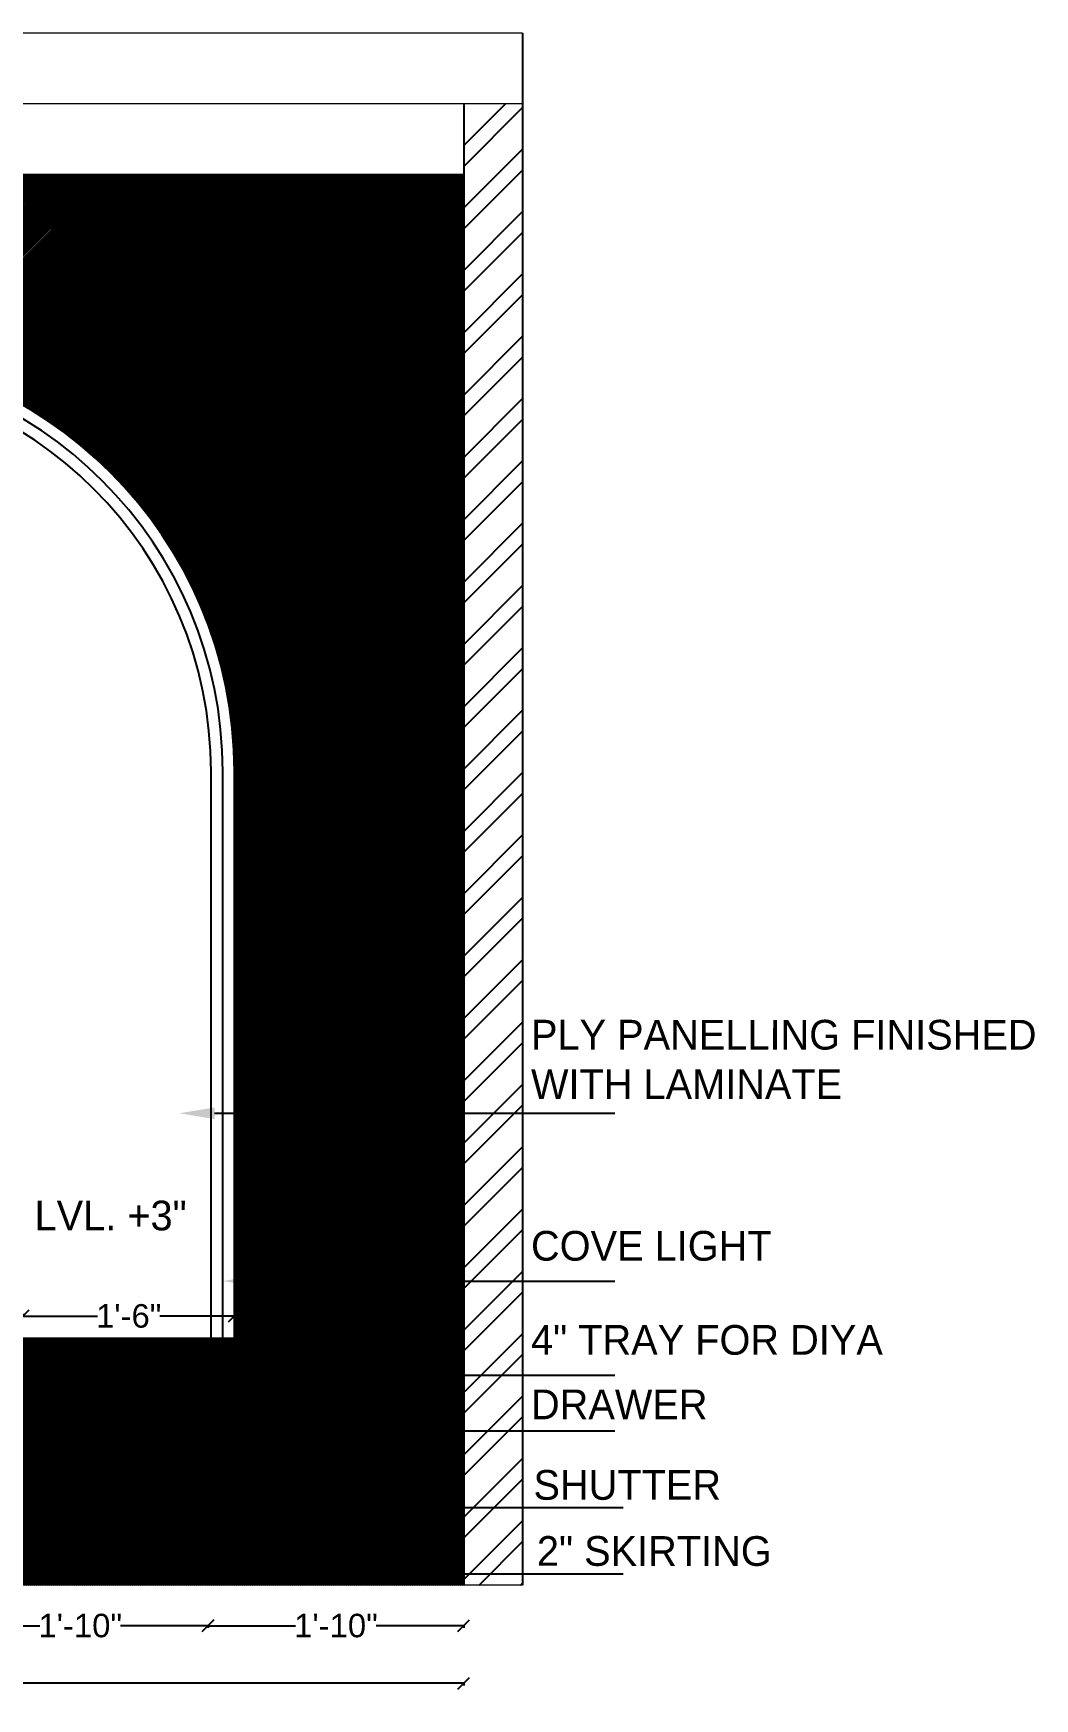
# Model space of a CAD drawing. Header units: inches. Extents: x 213 to 17763, y -4830 to 1802.
# Drawn here: x 13356.1 to 13441.3, y -2320.5 to -2178.8 of the extents above; entities that cross this region are included whole.
import ezdxf
from ezdxf import colors
from ezdxf.entities.mleader import LeaderData, LeaderLine
from ezdxf.math import Vec2, Vec3

# ---------------------------------------------------------------- set-up
doc = ezdxf.new("R2010")
doc.units = ezdxf.units.IN
doc.header["$MEASUREMENT"] = 0
doc.layers.add('IEL-HATCH-002', color=7, linetype='Continuous')
doc.layers.add('ROD', color=7, linetype='Continuous', lineweight=9)
doc.layers.add('wall', color=3, linetype='Continuous', lineweight=70)
doc.styles.add('b.k', font='verdana.ttf')
doc.styles.add('HEMI', font='stylu.ttf')
doc.styles.get("Standard").update_dxf_attribs({"font": 'arial.ttf'})
doc.dimstyles.new('STANDARD$0', dxfattribs={"dimscale": 0, "dimtxt": 6, "dimasz": 3, "dimexe": 2, "dimexo": 2, "dimgap": 0, "dimtad": 0, "dimtih": 1, "dimtoh": 1, "dimdec": 1, "dimzin": 0, "dimdsep": 46, "dimlunit": 4, "dimtxsty": 'b.k', "dimcen": 2.5, "dimclrd": 256, "dimclre": 256, "dimclrt": 256, "dimadec": 0, "dimazin": 0, "dimtfac": 1, "dimtdec": 1, "dimtofl": 0, "dimtmove": 2, "dimatfit": 2, "dimfxl": 1, "dimfrac": 2, "dimtolj": 1, "dimtzin": 0, "dimlwd": 9, "dimlwe": 9, "dimarcsym": 0})

# ---------------------------------------------------------------- blocks, each defined once
blk = doc.blocks.new('_Oblique')
at = {"layer": 'wall', "color": 0, "lineweight": -2}
blk.add_line((-0.5, -0.5), (0.5, 0.5), dxfattribs=at)
blk = doc.blocks.new('*D1228')
at = {"color": 1, "lineweight": -2, "transparency": 16777216}
for p, q in [((13349.21, -2314.25), (13349.21, -2314.47)), ((13349.21, -2314.29), (13356.65, -2314.29)), ((13370.96, -2314.29), (13363.52, -2314.29)), ((13370.96, -2314.25), (13370.96, -2314.47))]:
    blk.add_line(p, q, dxfattribs=at)
at = {"layer": 'Defpoints', "color": 0, "transparency": 16777216}
for p in [(13370.96, -2299.83), (13349.21, -2301.08), (13370.96, -2314.29)]:
    blk.add_point(p, dxfattribs=at)
at = {"color": 1, "lineweight": -2, "transparency": 16777216, "rotation": 180}
blk.add_blockref('_Oblique', (13349.21, -2314.29), dxfattribs=at)
at = {"color": 1, "lineweight": -2, "transparency": 16777216}
blk.add_blockref('_Oblique', (13370.96, -2314.29), dxfattribs=at)
at = {"color": 1, "transparency": 16777216, "insert": (13360.09, -2314.29), "char_height": 2, "attachment_point": 5}
blk.add_mtext('\\A1;1\'-10"', dxfattribs=at)
blk = doc.blocks.new('*D1229')
at = {"color": 1, "lineweight": -2, "transparency": 16777216}
for p, q in [((13370.96, -2314.25), (13370.96, -2314.47)), ((13370.96, -2314.29), (13378.4, -2314.29)), ((13392.71, -2314.29), (13385.27, -2314.29)), ((13392.71, -2314.25), (13392.71, -2314.47))]:
    blk.add_line(p, q, dxfattribs=at)
at = {"layer": 'Defpoints', "color": 0, "transparency": 16777216}
for p in [(13392.71, -2301.08), (13370.96, -2308.83), (13392.71, -2314.29)]:
    blk.add_point(p, dxfattribs=at)
at = {"color": 1, "lineweight": -2, "transparency": 16777216, "rotation": 180}
blk.add_blockref('_Oblique', (13370.96, -2314.29), dxfattribs=at)
at = {"color": 1, "lineweight": -2, "transparency": 16777216}
blk.add_blockref('_Oblique', (13392.71, -2314.29), dxfattribs=at)
at = {"color": 1, "transparency": 16777216, "insert": (13381.84, -2314.29), "char_height": 2, "attachment_point": 5}
blk.add_mtext('\\A1;1\'-10"', dxfattribs=at)
blk = doc.blocks.new('*D1239')
at = {"color": 1, "lineweight": -2, "transparency": 16777216}
for p, q in [((13355.21, -2287.95), (13355.21, -2287.77)), ((13355.21, -2287.95), (13361.56, -2287.95)), ((13373.21, -2287.95), (13366.86, -2287.95)), ((13373.21, -2287.95), (13373.21, -2287.77))]:
    blk.add_line(p, q, dxfattribs=at)
at = {"layer": 'Defpoints', "color": 0, "transparency": 16777216}
for p in [(13355.21, -2287.95), (13373.21, -2287.95), (13373.21, -2287.95)]:
    blk.add_point(p, dxfattribs=at)
at = {"color": 1, "lineweight": -2, "transparency": 16777216, "rotation": 180}
blk.add_blockref('_Oblique', (13355.21, -2287.95), dxfattribs=at)
at = {"color": 1, "lineweight": -2, "transparency": 16777216}
blk.add_blockref('_Oblique', (13373.21, -2287.95), dxfattribs=at)
at = {"color": 1, "transparency": 16777216, "insert": (13364.21, -2287.95), "char_height": 2, "attachment_point": 5}
blk.add_mtext('\\A1;1\'-6"', dxfattribs=at)
blk = doc.blocks.new('*D1243')
at = {"color": 1, "lineweight": -2, "transparency": 16777216}
for p, q in [((13281.71, -2319.15), (13281.71, -2319.37)), ((13281.71, -2319.19), (13334.46, -2319.19)), ((13392.71, -2319.19), (13339.96, -2319.19)), ((13392.71, -2319.15), (13392.71, -2319.37))]:
    blk.add_line(p, q, dxfattribs=at)
at = {"layer": 'Defpoints', "color": 0, "transparency": 16777216}
for p in [(13281.71, -2310.83), (13392.71, -2310.83), (13392.71, -2319.19)]:
    blk.add_point(p, dxfattribs=at)
at = {"color": 1, "lineweight": -2, "transparency": 16777216, "rotation": 180}
blk.add_blockref('_Oblique', (13281.71, -2319.19), dxfattribs=at)
at = {"color": 1, "lineweight": -2, "transparency": 16777216}
blk.add_blockref('_Oblique', (13392.71, -2319.19), dxfattribs=at)
at = {"color": 1, "transparency": 16777216, "insert": (13337.21, -2319.19), "char_height": 2, "attachment_point": 5}
blk.add_mtext('\\A1;9\'-3"', dxfattribs=at)

msp = doc.modelspace()

# ---------------------------------------------------------------- hatches: boundary and pattern name
at = {"layer": 'IEL-HATCH-002', "true_color": 0x939598, "transparency": 33554687}
h = msp.add_hatch(dxfattribs=at)
h.set_pattern_fill('AR-CONC', color=252, scale=1000)
h.paths.add_polyline_path([(13397.71, -2178.83), (13272.71, -2178.83), (13272.71, -2184.83), (13397.71, -2184.83)])
at = {"layer": 'IEL-HATCH-002', "transparency": 33554687}
h = msp.add_hatch(dxfattribs=at)
h.set_pattern_fill('ANSI32', color=1, scale=10)
h.paths.add_polyline_path([(13281.71, -2184.83), (13272.71, -2184.83), (13272.71, -2310.83), (13281.71, -2310.83)])
h.paths.add_polyline_path([(13397.71, -2184.83), (13392.71, -2184.83), (13392.71, -2310.83), (13397.71, -2310.83)])
at = {"layer": 'IEL-HATCH-002', "true_color": 0xf3ece7, "transparency": 33554687}
h = msp.add_hatch(dxfattribs=at)
h.set_pattern_fill('ANSI31')
h.paths.add_polyline_path([(13392.71, -2190.83), (13281.71, -2190.83), (13281.71, -2289.83), (13301.21, -2289.83), (13301.21, -2241.64, -1), (13373.21, -2241.64), (13373.21, -2289.83), (13392.71, -2289.83)])
at = {"layer": 'IEL-HATCH-002', "true_color": 0x9d754d, "transparency": 33554687}
h = msp.add_hatch(dxfattribs=at)
h.set_pattern_fill('ANSI31', color=35)
h.paths.add_polyline_path([(13392.71, -2308.83), (13281.71, -2308.83), (13281.71, -2310.83), (13392.71, -2310.83)])
h.paths.add_polyline_path([(13392.71, -2289.83), (13281.71, -2289.83), (13281.71, -2290.83), (13392.71, -2290.83)])
h = msp.add_hatch(dxfattribs=at)
h.set_pattern_fill('ANSI31', color=35)
h.paths.add_polyline_path([(13303.46, -2290.83), (13281.71, -2290.83), (13281.71, -2308.83), (13303.46, -2308.83)])
h.paths.add_polyline_path([(13325.21, -2290.83), (13303.46, -2290.83), (13303.46, -2299.83), (13325.21, -2299.83)])
h.paths.add_polyline_path([(13325.21, -2299.83), (13303.46, -2299.83), (13303.46, -2308.83), (13325.21, -2308.83)])
h.paths.add_polyline_path([(13349.21, -2294.83), (13325.21, -2294.83), (13325.21, -2308.83), (13349.21, -2308.83)])
h.paths.add_polyline_path([(13349.21, -2290.83), (13325.21, -2290.83), (13325.21, -2294.83), (13349.21, -2294.83)])
h.paths.add_polyline_path([(13370.96, -2290.83), (13349.21, -2290.83), (13349.21, -2299.83), (13370.96, -2299.83)])
h.paths.add_polyline_path([(13370.96, -2299.83), (13349.21, -2299.83), (13349.21, -2308.83), (13370.96, -2308.83)])
h.paths.add_polyline_path([(13392.71, -2290.83), (13370.96, -2290.83), (13370.96, -2308.83), (13392.71, -2308.83)])

# ---------------------------------------------------------------- linework, layer by layer
for p, q in [((13397.71, -2178.83), (13397.71, -2310.83)), ((13392.71, -2184.83), (13392.71, -2310.83)), ((13370.96, -2308.83), (13370.96, -2290.83)), ((13349.21, -2299.83), (13370.96, -2299.83))]:
    msp.add_line(p, q)
msp.add_lwpolyline([(13373.21, -2289.83), (13373.21, -2241.64, 1), (13301.21, -2241.64), (13301.21, -2289.83)], format="xyb")
at = {"color": 2}
for points in [[(13372.21, -2289.83), (13372.21, -2241.64, 1), (13302.21, -2241.64), (13302.21, -2289.83)], [(13371.21, -2289.83), (13371.21, -2241.64, 1), (13303.21, -2241.64), (13303.21, -2289.83)]]:
    msp.add_lwpolyline(points, format="xyb", dxfattribs=at)
at = {"layer": 'ROD', "lineweight": 5}
for p, q in [((13397.71, -2178.83), (13272.71, -2178.83)), ((13397.71, -2184.83), (13272.71, -2184.83)), ((13392.71, -2190.83), (13281.71, -2190.83)), ((13392.71, -2289.83), (13281.71, -2289.83)), ((13392.71, -2290.83), (13281.71, -2290.83)), ((13392.71, -2308.83), (13281.71, -2308.83)), ((13397.71, -2310.83), (13272.71, -2310.83))]:
    msp.add_line(p, q, dxfattribs=at)

# ---------------------------------------------------------------- texts
at = {"color": 5, "lineweight": 15, "width": 43.2432, "attachment_point": 1, "rotation": 359.9906, "style": 'HEMI'}
for s, insert, char_height in [('PLY PANELLING FINISHED WITH LAMINATE', (13398.43, -2262.75), 2.5271), ('LVL. +3"', (13356.2, -2278.13), 2.527), ('COVE LIGHT', (13398.43, -2280.71), 2.527), ('4" TRAY FOR DIYA', (13398.43, -2288.71), 2.5271), ('DRAWER', (13398.43, -2294.2), 2.527), ('SHUTTER', (13398.64, -2301.05), 2.527), ('2" SKIRTING', (13398.93, -2306.67), 2.5271)]:
    msp.add_mtext(s, dxfattribs=dict(at, insert=insert, char_height=char_height))

# ---------------------------------------------------------------- dimensions: what is measured, and where the dimension line sits
for base, p1, p2, picture, middle in [((13373.21, -2287.95), (13355.21, -2287.95), (13373.21, -2287.95), '*D1239', (13364.21, -2287.95)), ((13370.96, -2314.29), (13349.21, -2301.08), (13370.96, -2299.83), '*D1228', (13360.09, -2314.29)), ((13392.71, -2314.29), (13370.96, -2308.83), (13392.71, -2301.08), '*D1229', (13381.84, -2314.29)), ((13392.71, -2319.19), (13281.71, -2310.83), (13392.71, -2310.83), '*D1243', (13337.21, -2319.19))]:
    dim = msp.add_linear_dim(base=base, p1=p1, p2=p2, dimstyle='STANDARD$0', override={"dimscale": 1, "dimtxt": 2, "dimasz": 1, "dimexe": 0.18, "dimexo": 0.0625, "dimgap": 0.09, "dimtih": 0, "dimtoh": 0, "dimdec": 0, "dimtxsty": 'Standard', "dimblk": 'Oblique', "dimcen": 0.09, "dimclrd": 1, "dimclre": 1, "dimclrt": 1, "dimtdec": 0, "dimtmove": 1, "dimatfit": 3, "dimldrblk": 'Oblique', "dimfxl": 0.03937, "dimfxlon": 1, "dimfrac": 0, "dimlwd": 65534, "dimlwe": 65534, "dimarcsym": 1})
    dim.commit()
    dim.dimension.update_dxf_attribs({"geometry": picture, "text_midpoint": middle})

# ---------------------------------------------------------------- leaders
at = {"color": 5}
ml = msp.add_multileader_mtext('Standard', dxfattribs=at)
ml.set_content('', color=5)
ml.set_leader_properties()
ml.build(insert=Vec2(0, 0))
ml.multileader.update_dxf_attribs({"text_right_attachment_type": 6, "dogleg_length": 0.36, "arrow_head_size": 3})
ctx = ml.context
ctx.base_point, ctx.char_height, ctx.arrow_head_size, ctx.landing_gap_size, ctx.plane_origin = Vec3(13405.55, -2270.7), 0.18, 3, 0.09, Vec3(13356.18, -2270.7)
ctx.right_attachment = 6
notes = []
notes.append((ctx, [(0, (1, 1, 0), (13405.19, -2270.7), (1, 0), 0.36, [(0, [(13368.51, -2270.7)], 0, [])])]))
ctx.mtext.insert, ctx.mtext.flow_direction = Vec3(13405.64, -2270.61), 5
ml = msp.add_multileader_mtext('Standard', dxfattribs=at)
ml.set_content('', color=5)
ml.set_leader_properties()
ml.build(insert=Vec2(0, 0))
ml.multileader.update_dxf_attribs({"text_right_attachment_type": 6, "dogleg_length": 0.36, "arrow_head_size": 3})
ctx = ml.context
ctx.base_point, ctx.char_height, ctx.arrow_head_size, ctx.landing_gap_size, ctx.plane_origin = Vec3(13405.55, -2284.97), 0.18, 3, 0.09, Vec3(13356.18, -2284.97)
ctx.right_attachment = 6
notes.append((ctx, [(0, (1, 1, 0), (13405.19, -2284.97), (1, 0), 0.36, [(0, [(13372.21, -2284.97)], 0, [])])]))
ctx.mtext.insert, ctx.mtext.flow_direction = Vec3(13405.64, -2284.88), 5
ml = msp.add_multileader_mtext('Standard', dxfattribs=at)
ml.set_content('', color=5)
ml.set_leader_properties()
ml.build(insert=Vec2(0, 0))
ml.multileader.update_dxf_attribs({"text_right_attachment_type": 6, "dogleg_length": 0.36, "arrow_head_size": 3})
ctx = ml.context
ctx.base_point, ctx.char_height, ctx.arrow_head_size, ctx.landing_gap_size, ctx.plane_origin = Vec3(13405.55, -2292.97), 0.18, 3, 0.09, Vec3(13356.18, -2292.97)
ctx.right_attachment = 6
notes.append((ctx, [(0, (1, 1, 0), (13405.19, -2292.97), (1, 0), 0.36, [(0, [(13337.39, -2292.97)], 0, [])])]))
ctx.mtext.insert, ctx.mtext.flow_direction = Vec3(13405.64, -2292.88), 5
ml = msp.add_multileader_mtext('Standard', dxfattribs=at)
ml.set_content('', color=5)
ml.set_leader_properties()
ml.build(insert=Vec2(0, 0))
ml.multileader.update_dxf_attribs({"text_right_attachment_type": 6, "dogleg_length": 0.36, "arrow_head_size": 3})
ctx = ml.context
ctx.base_point, ctx.char_height, ctx.arrow_head_size, ctx.landing_gap_size, ctx.plane_origin = Vec3(13405.55, -2297.72), 0.18, 3, 0.09, Vec3(13356.18, -2297.72)
ctx.right_attachment = 6
notes.append((ctx, [(0, (1, 1, 0), (13405.19, -2297.72), (1, 0), 0.36, [(0, [(13365.64, -2297.72)], 0, [])])]))
ctx.mtext.insert, ctx.mtext.flow_direction = Vec3(13405.64, -2297.63), 5
ml = msp.add_multileader_mtext('Standard', dxfattribs=at)
ml.set_content('', color=5)
ml.set_leader_properties()
ml.build(insert=Vec2(0, 0))
ml.multileader.update_dxf_attribs({"text_right_attachment_type": 6, "dogleg_length": 0.36, "arrow_head_size": 3})
ctx = ml.context
ctx.base_point, ctx.char_height, ctx.arrow_head_size, ctx.landing_gap_size, ctx.plane_origin = Vec3(13406.27, -2304.24), 0.18, 3, 0.09, Vec3(13356.9, -2304.24)
ctx.right_attachment = 6
notes.append((ctx, [(0, (1, 1, 0), (13405.91, -2304.24), (1, 0), 0.36, [(0, [(13372.93, -2304.24)], 0, [])])]))
ctx.mtext.insert, ctx.mtext.flow_direction = Vec3(13406.36, -2304.15), 5
ml = msp.add_multileader_mtext('Standard', dxfattribs=at)
ml.set_content('', color=5)
ml.set_leader_properties()
ml.build(insert=Vec2(0, 0))
ml.multileader.update_dxf_attribs({"text_right_attachment_type": 6, "dogleg_length": 0.36, "arrow_head_size": 3})
ctx = ml.context
ctx.base_point, ctx.char_height, ctx.arrow_head_size, ctx.landing_gap_size, ctx.plane_origin = Vec3(13406.27, -2309.89), 0.18, 3, 0.09, Vec3(13356.9, -2309.89)
ctx.right_attachment = 6
notes.append((ctx, [(0, (1, 1, 0), (13405.91, -2309.89), (1, 0), 0.36, [(0, [(13372.93, -2309.89)], 0, [])])]))
ctx.mtext.insert, ctx.mtext.flow_direction = Vec3(13406.36, -2309.8), 5
for ctx, leaders in notes:
    for number, flags, end, landing, length, lines in leaders:
        leader = LeaderData()
        leader.index, (leader.has_last_leader_line, leader.has_dogleg_vector, leader.attachment_direction) = number, flags
        leader.last_leader_point, leader.dogleg_vector, leader.dogleg_length = Vec3(end), Vec3(landing), length
        for number, points, colour, breaks in lines:
            line = LeaderLine()
            line.index, line.vertices, line.color, line.breaks = number, Vec3.list(points), colors.encode_raw_color(colour), breaks
            leader.lines.append(line)
        ctx.leaders.append(leader)

doc.saveas('drawing.dxf')
